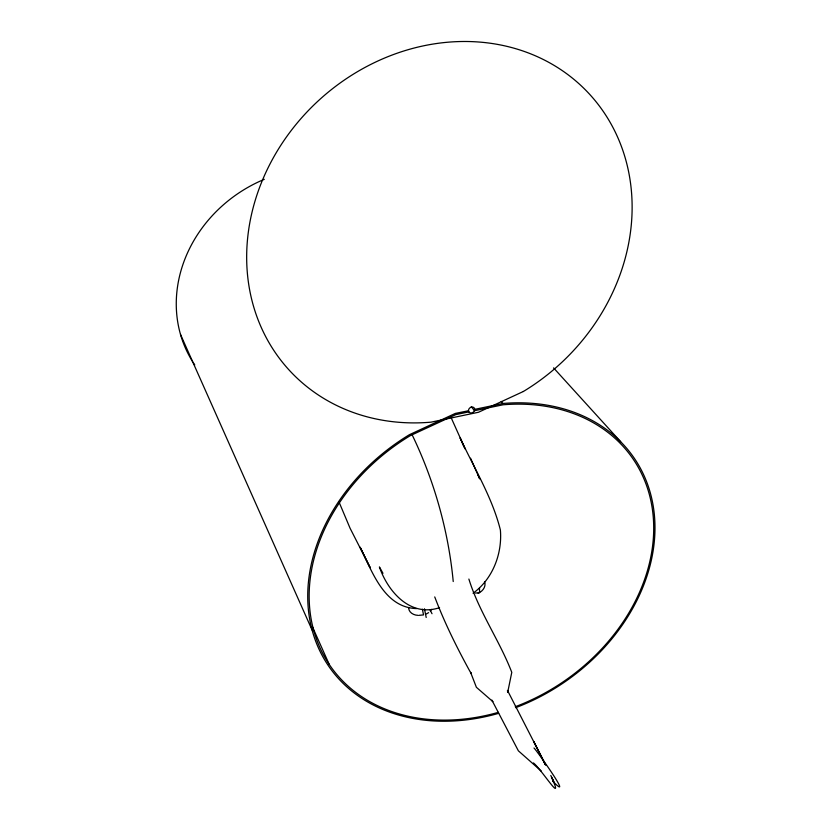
<?xml version="1.0" encoding="UTF-8"?>
<svg xmlns="http://www.w3.org/2000/svg" width="830" height="830" viewBox="0 0 830 830"><rect width="100%" height="100%" fill="white"/><g stroke="black" fill="none" stroke-linecap="round" stroke-linejoin="round"><path stroke-width="1.25" d="M453.232 581.529C448.459 531.179 434.329 480.871 412.344 435.252M468.504 410.757L468.556 409.989A3.31 2.749 -37.2 0 1 471.782 407.074A3.31 2.749 -37.2 0 1 474.719 409.273L474.418 410.809A3.31 2.749 -37.2 0 1 469.043 412.095L468.504 410.757L455.317 413.423L409.46 434.671A184.831 146.07 -34 0 0 313.73 635.604A184.831 146.07 -34 0 0 498.674 713.333M430.376 611.108L431.579 609.376M473.059 593.242C492.647 579.101 502.378 553.786 500.386 530.007C492.273 497.388 474.158 468.286 460.162 437.95L464.063 447.038M426.35 613.951L428.602 612.654M478.049 593.201C482.593 591.645 486.453 586.426 484.533 581.591M439.558 607.653C410.477 617.479 388.077 591.966 379.393 566.952L382.983 573.291M474.719 409.366L502.876 403.484A184.831 146.07 -34 0 1 654.86 521.987A184.831 146.07 -34 0 1 515.669 707.689M468.919 411.888L455.805 414.616L410.3 435.646A183.388 144.928 -34 0 0 315.047 634.94A183.388 144.928 -34 0 0 498.374 712.327M418.839 615.341L423.528 614.916L422.387 609.189M475.476 593.077L479.543 592.693L479.491 588.107M416.619 608.598C384.166 607.56 372.245 571.714 360.106 547.188L370.201 567.668L350.094 528.274L339.148 502.316M417.895 615.341C413.506 615.196 408.63 612.457 408.619 607.56M541.316 771.101L518.366 750.818L491.879 700.136L492.854 701.62L476.389 687.292L470.6 672.362L471.17 673.628C457.486 648.821 444.797 623.455 434.744 596.926M552.832 781.258C575.501 804.695 534.769 747.809 533.981 748.038M553.589 367.908L620.653 441.716M533.441 762.926C541.928 769.784 565.624 807.974 550.798 775.469M501.247 401.461L502.876 403.484M471.295 406.617L474.449 410.736L502.97 404.801A183.388 144.928 -34 0 1 653.594 522.568A183.388 144.928 -34 0 1 515.274 706.724M430.158 610.029L432.015 613.733M450.856 417.054L465.225 449.051M545.684 765.27L533.732 741.47L545.206 764.492M551.525 777.16L553.817 781.756L552.116 778.281M545.341 764.347L507.483 690.425L507.68 692.417L511.778 672.341C499.463 640.355 479.076 612.042 468.877 579.05M312.381 626.702L329.271 664.488M180.494 334.428L312.101 630.074M470.569 458.233L479.699 478.879L477.675 474.21M424.452 608.774L426.195 617.489M194.77 364.93A132.696 117.995 -32.8 0 1 193.359 362.803M192.695 361.766A132.696 117.995 -32.8 0 1 264.293 179.332M523.357 391.49L478.485 412.261L430.978 422.169A203.931 178.678 -42.7 0 1 262.072 181.116A203.931 178.678 -42.7 0 1 572.347 78.082A203.931 178.678 -42.7 0 1 523.357 391.49"/></g></svg>
